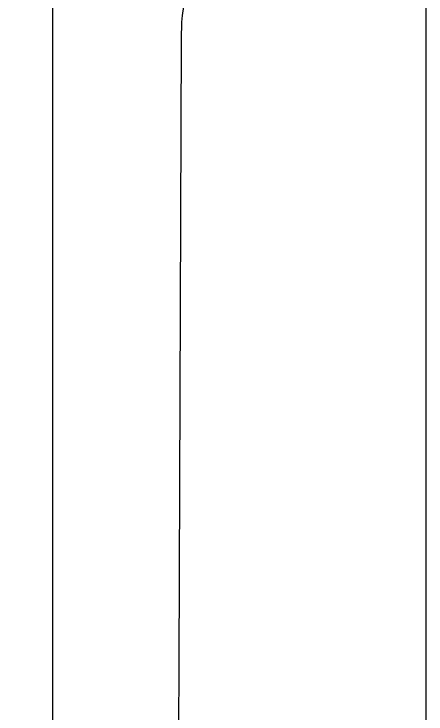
# Model space of a CAD drawing. Header units: inches. Extents: x -706 to 45253, y -3984 to 13819.
# Drawn here: x 44033 to 45069, y -1858 to -100 of the extents above; entities that cross this region are included whole.
import ezdxf

# ---------------------------------------------------------------- set-up
doc = ezdxf.new("R2010")
doc.units = ezdxf.units.IN
doc.layers.add('BC-BOUNDARY', color=3, linetype='ByLayer')
doc.layers.add('BC-Hatch', color=8, linetype='Continuous')

msp = doc.modelspace()

# ---------------------------------------------------------------- linework, layer by layer
at = {"layer": 'BC-BOUNDARY'}
for p, q in [((44463.17, -51.96), (44455.78, -102.93)), ((44463.17, -51.96), (44455.78, -102.93)), ((44455.78, -102.93), (44453.96, -119.74)), ((44455.78, -102.93), (44453.96, -119.74)), ((44453.96, -119.74), (44453.18, -163.15)), ((44453.96, -119.74), (44453.18, -163.15)), ((44453.18, -163.15), (44447.72, -1729.89)), ((44447.72, -1729.89), (44444.29, -2730.09))]:
    msp.add_line(p, q, dxfattribs=at)
at = {"layer": 'BC-Hatch'}
msp.add_line((44130.2, 696.43), (44130.2, -1896.09), dxfattribs=at)
at = {"layer": 'Defpoints', "color": 2}
msp.add_lwpolyline([(41635, 1776.4), (41635, -2928.12), (45069.03, -2928.12), (45069.03, 1776.4)], close=True, dxfattribs=at)

doc.saveas('drawing.dxf')
